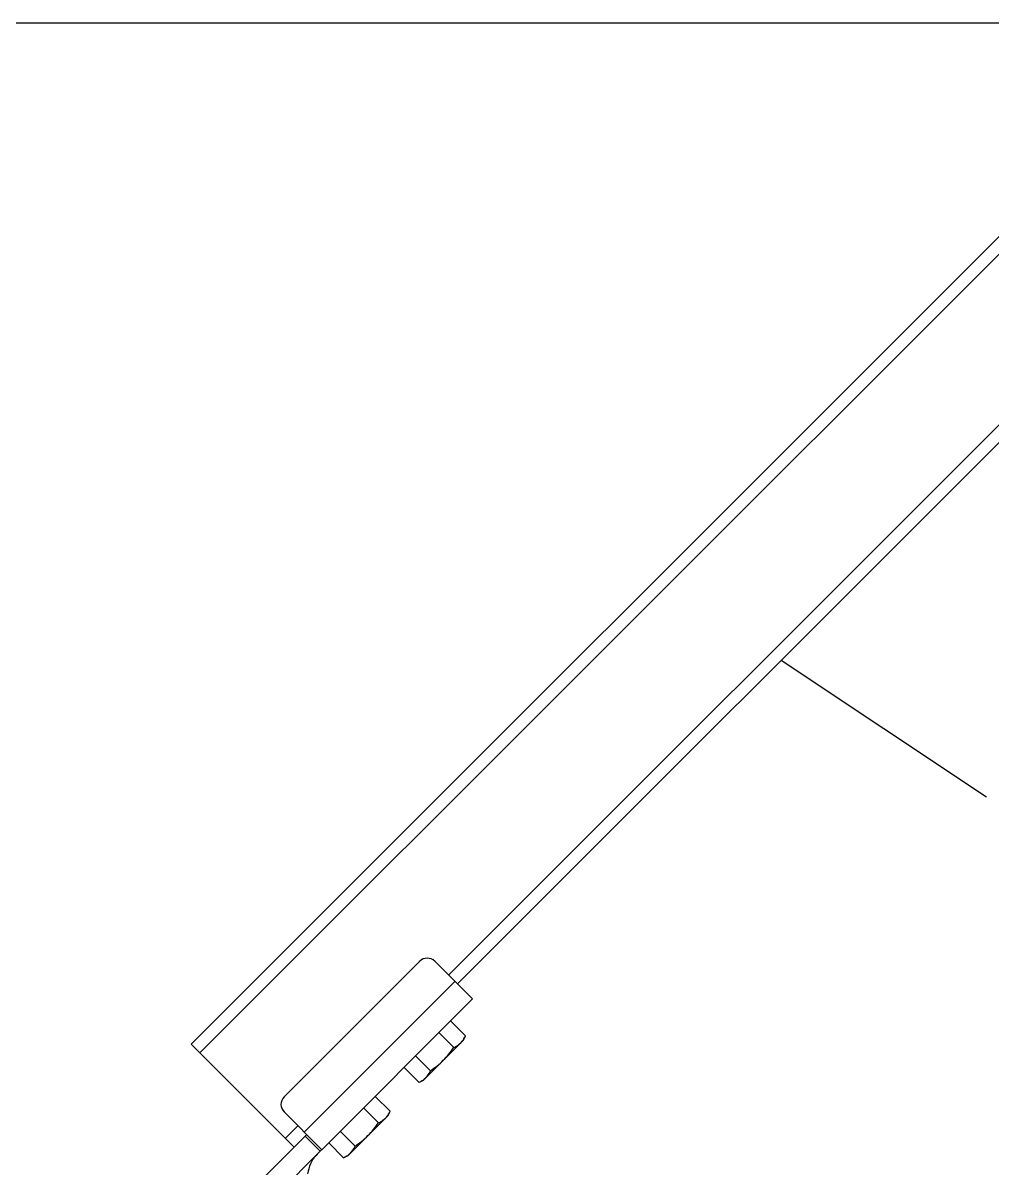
# Model space of a CAD drawing. Extents: x 1725261 to 1937680, y 860327 to 1571294.
# Drawn here: x 1847251 to 1850419, y 1249861 to 1253606 of the extents above; entities that cross this region are included whole.
import ezdxf

# ---------------------------------------------------------------- set-up
doc = ezdxf.new("R2010")
doc.units = 0
doc.header["$LTSCALE"] = 1000
doc.header["$MEASUREMENT"] = 0
doc.layers.add('bz', color=2, linetype='Continuous')
doc.styles.get("Standard").update_dxf_attribs({"font": 'gbenor.shx', "bigfont": 'gbcbig.shx'})
doc.dimstyles.get("Standard").update_dxf_attribs({"dimtxt": 0.18, "dimasz": 0.18, "dimexe": 0.18, "dimexo": 0.0625, "dimgap": 0.09, "dimtad": 0, "dimtih": 1, "dimtoh": 1, "dimdec": 4, "dimzin": 0, "dimdsep": 46, "dimtxsty": 'Standard', "dimcen": 0.09, "dimadec": 0, "dimazin": 0, "dimtfac": 1, "dimtdec": 4, "dimtofl": 0, "dimtmove": 0, "dimatfit": 3, "dimfxl": 0, "dimtolj": 1, "dimtzin": 0, "dimarcsym": 0})

msp = doc.modelspace()

# ---------------------------------------------------------------- linework, layer by layer
at = {"linetype": 'Continuous'}
for p, q in [((1850985.3, 1253451.5), (1847800.5, 1250266.7)), ((1851014.1, 1253422.8), (1847829.2, 1250237.9)), ((1850759.4, 1252609.6), (1848642.4, 1250492.6)), ((1850788.2, 1252580.9), (1848671.1, 1250463.8)), ((1848547.9, 1250537.7), (1848104.4, 1250094.2)), ((1848597.2, 1250537.7), (1848720.4, 1250414.5)), ((1848662.9, 1250472), (1848170.1, 1249979.2)), ((1848227.6, 1249921.7), (1848720.4, 1250414.5)), ((1848648.4, 1250342.6), (1848697.3, 1250293.7)), ((1848610.5, 1250304.6), (1848659.4, 1250255.8)), ((1848690.8, 1250279.8), (1848697.3, 1250293.7)), ((1848137.2, 1249929.9), (1847800.5, 1250266.7)), ((1848559.4, 1250148.4), (1848690.8, 1250279.8)), ((1848534.6, 1250228.7), (1848583.5, 1250179.9)), ((1848496.7, 1250190.8), (1848545.6, 1250141.9)), ((1848559.4, 1250148.4), (1848545.6, 1250141.9)), ((1848402, 1250096.1), (1848450.9, 1250047.3)), ((1848227.2, 1249922.1), (1848104.4, 1250044.9)), ((1848313, 1249902), (1848444.4, 1250033.4)), ((1848364.1, 1250058.2), (1848413, 1250009.3)), ((1848444.4, 1250033.4), (1848450.9, 1250047.3)), ((1848149.5, 1249999.7), (1848108.5, 1249958.7)), ((1848006.4, 1249799.1), (1848176.8, 1249969.5)), ((1848173.5, 1249966.2), (1848222.8, 1249916.9)), ((1848288.2, 1249982.3), (1848337.1, 1249933.5)), ((1848055.7, 1249749.8), (1848226.1, 1249920.2)), ((1848250.3, 1249944.4), (1848299.1, 1249895.5)), ((1848313, 1249902), (1848299.1, 1249895.5))]:
    msp.add_line(p, q, dxfattribs=at)
for centre, start, end in [((1848572.6, 1250513.1), 45, 135), ((1848129, 1250069.6), 135, 225)]:
    msp.add_arc(centre, 34.8, start, end, dxfattribs=at)
for points, knots in [([(1848682, 1250271), (1848683.6, 1250272.6), (1848689.7, 1250279.4), (1848694.4, 1250287.5), (1848697.3, 1250293.7)], [0, 0, 0, 0, 0.246322, 1, 1, 1, 1]), ([(1848659.4, 1250255.8), (1848661.5, 1250256.7), (1848669.6, 1250260.8), (1848677.2, 1250266.2), (1848682, 1250271)], [0, 0, 0, 0, 0.255699, 1, 1, 1, 1]), ([(1848568.2, 1250157.2), (1848569.8, 1250158.8), (1848575.9, 1250165.6), (1848580.6, 1250173.6), (1848583.5, 1250179.9)], [0, 0, 0, 0, 0.246322, 1, 1, 1, 1]), ([(1848545.6, 1250141.9), (1848546.7, 1250142.5), (1848551.3, 1250144.7), (1848555.7, 1250147.2), (1848558.8, 1250149.4)], [0, 0, 0, 0, 0.253346, 1, 1, 1, 1]), ([(1848413, 1250009.3), (1848415.1, 1250010.3), (1848423.2, 1250014.4), (1848430.8, 1250019.8), (1848435.6, 1250024.6)], [0, 0, 0, 0, 0.255699, 1, 1, 1, 1]), ([(1848435.6, 1250024.6), (1848437.2, 1250026.2), (1848443.3, 1250033), (1848448, 1250041), (1848450.9, 1250047.3)], [0, 0, 0, 0, 0.246322, 1, 1, 1, 1]), ([(1848227.2, 1249922.1), (1848227.2, 1249922), (1848227.4, 1249921.2), (1848226.6, 1249920.7), (1848226.1, 1249920.2)], [0, 0, 0, 0, 0.126775, 1, 1, 1, 1]), ([(1848321.8, 1249910.8), (1848323.4, 1249912.4), (1848329.5, 1249919.2), (1848334.2, 1249927.2), (1848337.1, 1249933.5)], [0, 0, 0, 0, 0.246322, 1, 1, 1, 1]), ([(1848212.3, 1249906.5), (1848203.5, 1249897.6), (1848189.7, 1249877.4), (1848183.3, 1249854), (1848181.5, 1249842.8)], [0, 0, 0, 0, 0.522516, 1, 1, 1, 1]), ([(1848299.1, 1249895.5), (1848300.3, 1249896.1), (1848304.9, 1249898.3), (1848309.2, 1249900.8), (1848312.4, 1249903)], [0, 0, 0, 0, 0.253346, 1, 1, 1, 1])]:
    msp.add_open_spline(points, degree=3, knots=knots, dxfattribs=at)
for points in [[(1848625.1, 1250214.1), (1848637.8, 1250226.8), (1848649.1, 1250241), (1848659.4, 1250255.8)], [(1848583.5, 1250179.9), (1848598.3, 1250190.1), (1848612.4, 1250201.4), (1848625.1, 1250214.1)], [(1848558.8, 1250149.4), (1848562.1, 1250151.7), (1848565.3, 1250154.3), (1848568.2, 1250157.2)], [(1848378.7, 1249967.7), (1848391.4, 1249980.4), (1848402.7, 1249994.6), (1848413, 1250009.3)], [(1848337.1, 1249933.5), (1848351.9, 1249943.7), (1848366, 1249955), (1848378.7, 1249967.7)], [(1848312.4, 1249903), (1848315.7, 1249905.3), (1848318.9, 1249907.9), (1848321.8, 1249910.8)]]:
    msp.add_open_spline(points, degree=3, dxfattribs=at)
at = {"layer": 'bz'}
msp.add_line((1845019.1, 1253606.4), (1855283.5, 1253606.4), dxfattribs=at)

# ---------------------------------------------------------------- leaders
msp.add_leader([(1849729.7, 1251522.3), (1850400.7, 1251075.1)], dimstyle='Standard', override={"dimgap": 20, "dimtad": 0})

doc.saveas('drawing.dxf')
